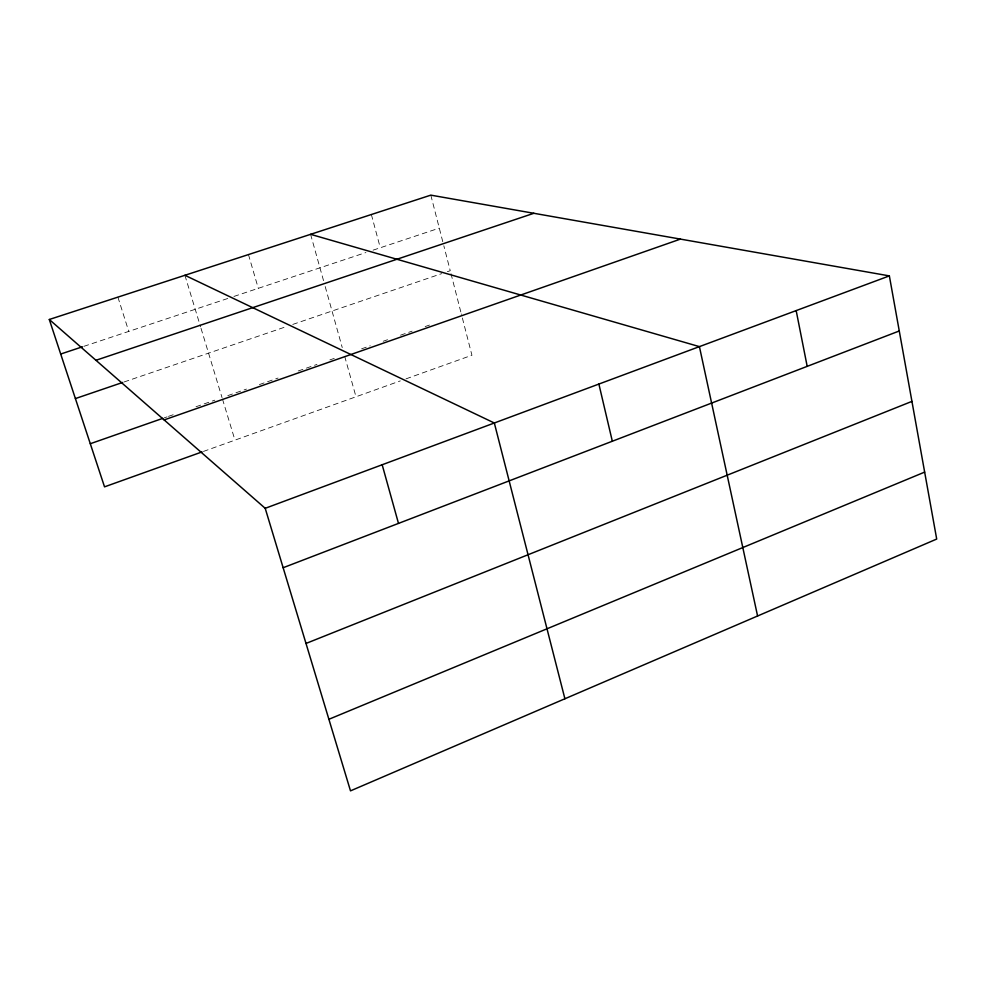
<?xml version="1.0" encoding="UTF-8"?>
<svg xmlns="http://www.w3.org/2000/svg" width="986" height="986" viewBox="0 0 986 986"><rect width="100%" height="100%" fill="white"/><g stroke="black" fill="none" stroke-linecap="round" stroke-linejoin="round"><path stroke-width="0.74" stroke-dasharray="4.93 3.7" d="M203.436 451.428L400.304 380.904M406.01 378.858L471.937 355.243L461.325 313.93M164.169 417.879L167.065 416.868M168.507 416.363L175.742 413.837M196.004 406.75L214.812 400.168M227.803 395.62L246.475 389.088M259.417 384.565L278.089 378.032M298.228 370.982L316.95 364.438M329.891 359.902L334.217 358.399M361.603 348.81L370.255 345.79M383.234 341.242L387.572 339.726M400.55 335.191L412.123 331.136M425.151 326.588L429.489 325.06M124.125 381.952L286.963 326.403M292.78 324.419L441.679 273.64M447.373 271.692L450.232 270.719L443.823 245.76M83.872 346.332L228.197 298.339M233.929 296.429L365.917 252.539M373.102 250.148L439.3 228.136M117.901 297.119L128.759 331.407M184.912 275.291L200.565 326.847M201.008 328.301L222.047 397.629M222.491 399.096L234.951 440.138M248.46 254.573L258.295 288.331M310.59 234.323L323.581 280.788M325.195 286.544L342.241 347.565M344.693 356.316L355.995 396.779M371.365 214.517L380.276 247.769M430.82 195.142L443.441 244.294M450.996 273.701L460.943 312.439"/><path stroke-width="1.48" d="M328.893 719.287L924.658 472.109M306.005 643.451L911.939 401.388M283.142 567.726L899.269 330.976M265.209 508.308L889.36 275.895L936.7 539.059L350.498 790.858L265.209 508.308L49.3 319.489L430.82 195.142L889.36 275.895M202.007 451.933L104.528 486.85L49.3 319.489M90.293 443.725L162.727 418.384M164.132 419.913L680.439 239.105M75.392 398.578L122.683 382.445M95.95 360.284L533.87 213.284M60.701 354.036L82.417 346.813M310.59 234.323L699.419 346.628L757.581 615.991M184.912 275.291L494.331 422.994L564.904 698.766M382.174 464.763L398.492 523.406M598.884 384.072L612.331 441.235M796.17 310.602L807.189 366.361"/></g></svg>
